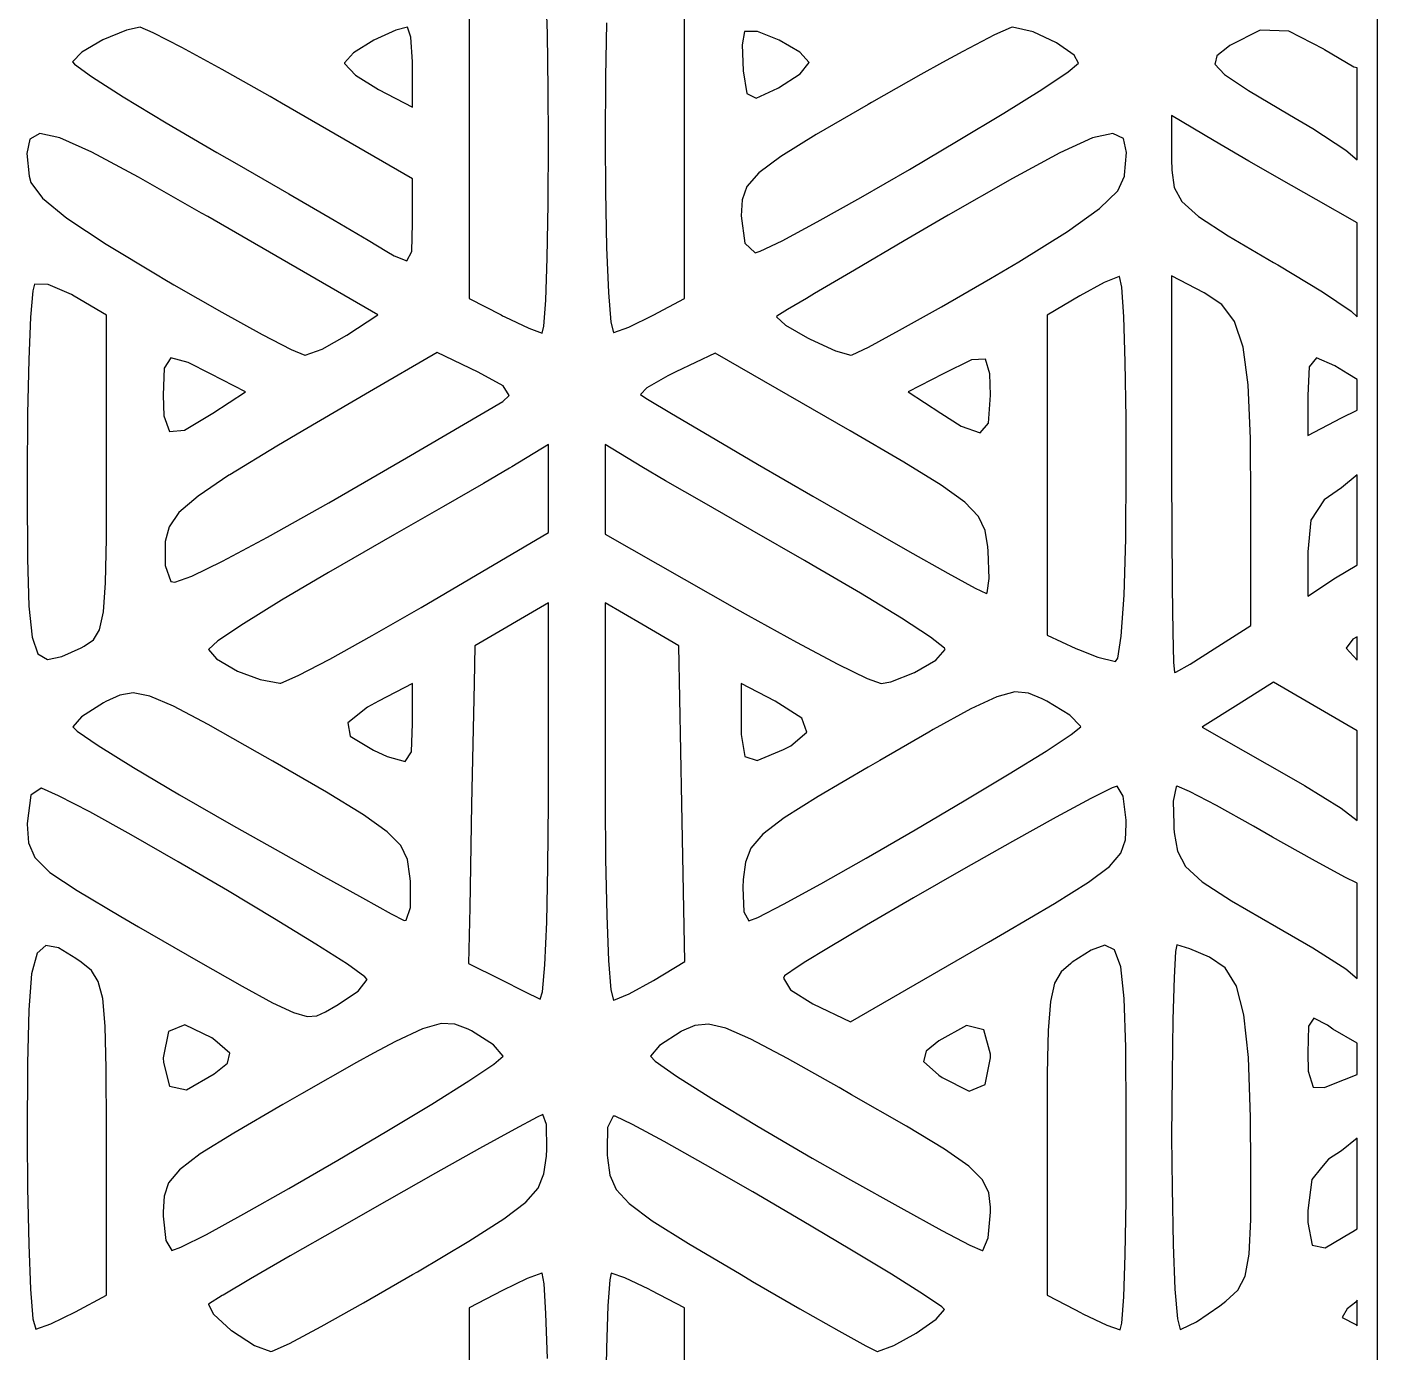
# Model space of a CAD drawing. Extents: x 19 to 403, y -177 to -75.
# Drawn here: x 212.18 to 222.37, y -163.54 to -153.54 of the extents above; entities that cross this region are included whole.
import ezdxf

# ---------------------------------------------------------------- set-up
doc = ezdxf.new("R2010")
doc.units = 0
doc.layers.add('BLACK', color=7, linetype='CONTINUOUS')

msp = doc.modelspace()

# ---------------------------------------------------------------- linework, layer by layer
at = {"layer": 'BLACK', "linetype": 'CONTINUOUS'}
for p, q in [((222.371, -136.276), (222.371, -166.283)), ((215.519, -153.204), (215.519, -155.59)), ((217.144, -155.589), (217.144, -153.204)), ((216.11, -153.588), (216.099, -153.248)), ((213.037, -153.542), (212.932, -153.563)), ((213.135, -153.583), (213.037, -153.542)), ((215.053, -153.542), (214.965, -153.563)), ((215.078, -153.617), (215.053, -153.542)), ((216.555, -153.509), (216.548, -153.92)), ((219.611, -153.544), (219.484, -153.6)), ((219.621, -153.542), (219.611, -153.544)), ((219.775, -153.577), (219.621, -153.542)), ((212.754, -153.637), (212.595, -153.729)), ((212.932, -153.563), (212.754, -153.637)), ((213.351, -153.694), (213.135, -153.583)), ((214.799, -153.64), (214.646, -153.736)), ((214.965, -153.563), (214.799, -153.64)), ((215.091, -153.803), (215.078, -153.617)), ((216.116, -154.015), (216.11, -153.588)), ((217.597, -153.573), (217.579, -153.675)), ((217.696, -153.575), (217.597, -153.573)), ((217.86, -153.639), (217.696, -153.575)), ((218.014, -153.729), (217.86, -153.639)), ((219.484, -153.6), (219.246, -153.724)), ((219.952, -153.66), (219.775, -153.577)), ((221.489, -153.563), (221.26, -153.681)), ((221.706, -153.571), (221.489, -153.563)), ((221.969, -153.708), (221.706, -153.571)), ((212.595, -153.729), (212.526, -153.802)), ((213.655, -153.86), (213.351, -153.694)), ((214.646, -153.736), (214.578, -153.81)), ((217.579, -153.675), (217.587, -153.869)), ((218.085, -153.808), (218.014, -153.729)), ((219.246, -153.724), (219.091, -153.809)), ((220.086, -153.753), (219.952, -153.66)), ((221.244, -153.692), (221.162, -153.759)), ((221.26, -153.681), (221.244, -153.692)), ((221.976, -153.713), (221.969, -153.708)), ((222.195, -153.844), (221.976, -153.713)), ((212.526, -153.802), (212.54, -153.82)), ((212.54, -153.82), (212.668, -153.913)), ((214.578, -153.81), (214.579, -153.816)), ((214.579, -153.816), (214.661, -153.904)), ((215.091, -153.843), (215.091, -153.803)), ((215.091, -154.145), (215.091, -153.843)), ((218.017, -153.893), (218.085, -153.809)), ((218.085, -153.809), (218.085, -153.808)), ((219.091, -153.809), (218.927, -153.899)), ((220.039, -153.879), (220.118, -153.812)), ((220.118, -153.812), (220.086, -153.753)), ((221.149, -153.812), (221.148, -153.82)), ((221.148, -153.82), (221.221, -153.899)), ((221.162, -153.759), (221.149, -153.812)), ((222.221, -153.849), (222.195, -153.844)), ((222.221, -154.542), (222.221, -153.849)), ((212.668, -153.913), (212.907, -154.067)), ((214.017, -154.065), (213.655, -153.86)), ((214.661, -153.904), (214.835, -154.012)), ((216.548, -153.92), (216.545, -154.397)), ((217.587, -153.869), (217.587, -153.87)), ((217.587, -153.87), (217.616, -154.043)), ((217.854, -154), (218.017, -153.893)), ((218.927, -153.899), (218.556, -154.11)), ((219.841, -154.011), (220.039, -153.879)), ((221.221, -153.899), (221.402, -154.019)), ((214.835, -154.012), (215.091, -154.145)), ((216.118, -154.397), (216.116, -154.015)), ((217.616, -154.043), (217.685, -154.078)), ((217.685, -154.078), (217.85, -154.002)), ((217.85, -154.002), (217.854, -154)), ((219.555, -154.19), (219.841, -154.011)), ((221.402, -154.019), (221.711, -154.203)), ((212.907, -154.067), (213.232, -154.264)), ((214.102, -154.114), (214.017, -154.065)), ((215.091, -154.687), (214.102, -154.114)), ((218.53, -154.125), (218.139, -154.353)), ((218.556, -154.11), (218.53, -154.125)), ((219.211, -154.398), (219.555, -154.19)), ((221.142, -154.399), (220.821, -154.209)), ((220.821, -154.209), (220.821, -154.539)), ((221.711, -154.203), (221.886, -154.307)), ((212.28, -154.345), (212.204, -154.386)), ((212.431, -154.377), (212.28, -154.345)), ((213.232, -154.264), (213.616, -154.488)), ((218.139, -154.353), (217.872, -154.518)), ((220.378, -154.343), (220.224, -154.378)), ((220.458, -154.381), (220.378, -154.343)), ((221.886, -154.307), (222.137, -154.469)), ((212.204, -154.386), (212.182, -154.494)), ((212.672, -154.485), (212.431, -154.377)), ((216.115, -154.874), (216.118, -154.397)), ((216.545, -154.397), (216.548, -154.779)), ((218.842, -154.616), (219.211, -154.398)), ((220.224, -154.378), (219.977, -154.49)), ((220.481, -154.488), (220.458, -154.381)), ((221.404, -154.552), (221.142, -154.399)), ((212.182, -154.494), (212.198, -154.667)), ((213.023, -154.673), (212.672, -154.485)), ((213.616, -154.488), (213.765, -154.574)), ((217.872, -154.518), (217.705, -154.642)), ((219.977, -154.49), (219.62, -154.684)), ((220.466, -154.66), (220.481, -154.488)), ((220.821, -154.539), (220.822, -154.621)), ((221.725, -154.737), (221.404, -154.552)), ((222.137, -154.469), (222.221, -154.542)), ((212.198, -154.667), (212.212, -154.715)), ((213.765, -154.574), (214.158, -154.8)), ((217.705, -154.642), (217.615, -154.744)), ((218.476, -154.827), (218.842, -154.616)), ((220.414, -154.776), (220.465, -154.667)), ((220.465, -154.667), (220.466, -154.66)), ((220.822, -154.621), (220.839, -154.751)), ((212.212, -154.715), (212.3, -154.833)), ((213.5, -154.945), (213.023, -154.673)), ((215.091, -155.022), (215.091, -154.687)), ((217.615, -154.744), (217.579, -154.845)), ((219.62, -154.684), (219.135, -154.962)), ((220.839, -154.751), (220.898, -154.858)), ((221.912, -154.843), (221.725, -154.737)), ((212.3, -154.833), (212.483, -154.984)), ((214.158, -154.8), (214.5, -154.998)), ((216.548, -154.779), (216.556, -155.206)), ((217.579, -154.845), (217.572, -154.965)), ((218.146, -155.012), (218.476, -154.827)), ((220.277, -154.91), (220.414, -154.776)), ((220.898, -154.858), (221.025, -154.971)), ((222.221, -155.018), (221.912, -154.843)), ((213.546, -154.972), (213.5, -154.945)), ((214.829, -155.714), (213.546, -154.972)), ((216.108, -155.285), (216.115, -154.874)), ((217.572, -154.965), (217.572, -154.967)), ((217.572, -154.967), (217.601, -155.173)), ((219.135, -154.962), (218.803, -155.155)), ((220.035, -155.083), (220.277, -154.91)), ((221.025, -154.971), (221.247, -155.116)), ((212.483, -154.984), (212.78, -155.181)), ((214.5, -154.998), (214.757, -155.15)), ((215.086, -155.234), (215.091, -155.022)), ((217.882, -155.154), (218.146, -155.012)), ((222.221, -155.728), (222.221, -155.018)), ((214.757, -155.15), (214.899, -155.235)), ((217.601, -155.173), (217.679, -155.245)), ((217.715, -155.233), (217.882, -155.154)), ((218.803, -155.155), (218.427, -155.375)), ((219.669, -155.312), (220.035, -155.083)), ((221.247, -155.116), (221.591, -155.319)), ((212.78, -155.181), (213.176, -155.419)), ((214.899, -155.235), (214.953, -155.269)), ((214.953, -155.269), (215.049, -155.306)), ((215.049, -155.306), (215.086, -155.234)), ((216.556, -155.206), (216.57, -155.545)), ((217.679, -155.245), (217.715, -155.233)), ((216.097, -155.603), (216.108, -155.285)), ((218.427, -155.375), (218.125, -155.552)), ((219.453, -155.44), (219.669, -155.312)), ((221.591, -155.319), (221.622, -155.337)), ((221.622, -155.337), (221.959, -155.539)), ((212.239, -155.483), (212.226, -155.533)), ((212.341, -155.484), (212.239, -155.483)), ((212.518, -155.561), (212.341, -155.484)), ((213.176, -155.419), (213.21, -155.44)), ((213.21, -155.44), (213.29, -155.486)), ((219.084, -155.653), (219.453, -155.44)), ((220.312, -155.47), (220.129, -155.57)), ((220.424, -155.424), (220.312, -155.47)), ((220.428, -155.423), (220.424, -155.424)), ((220.445, -155.504), (220.428, -155.423)), ((221.067, -155.546), (220.821, -155.419)), ((220.821, -155.419), (220.821, -156.918)), ((212.226, -155.533), (212.209, -155.732)), ((212.538, -155.572), (212.518, -155.561)), ((212.782, -155.717), (212.538, -155.572)), ((213.29, -155.486), (213.653, -155.693)), ((216.57, -155.545), (216.588, -155.768)), ((218.125, -155.552), (218.064, -155.589)), ((220.129, -155.57), (219.881, -155.717)), ((220.46, -155.728), (220.445, -155.504)), ((221.2, -155.636), (221.067, -155.546)), ((221.959, -155.539), (222.175, -155.685)), ((215.519, -155.59), (215.76, -155.714)), ((216.083, -155.8), (216.097, -155.603)), ((216.909, -155.716), (217.144, -155.589)), ((217.922, -155.674), (217.842, -155.724)), ((218.064, -155.589), (217.922, -155.674)), ((218.768, -155.83), (219.084, -155.653)), ((221.296, -155.764), (221.2, -155.636)), ((222.175, -155.685), (222.221, -155.728)), ((212.209, -155.732), (212.196, -156.051)), ((212.782, -156.925), (212.782, -155.717)), ((213.653, -155.693), (213.958, -155.862)), ((214.597, -155.868), (214.829, -155.714)), ((215.76, -155.714), (215.771, -155.72)), ((215.771, -155.72), (215.788, -155.729)), ((215.788, -155.729), (215.97, -155.815)), ((216.588, -155.768), (216.609, -155.847)), ((216.724, -155.807), (216.909, -155.716)), ((217.842, -155.724), (217.84, -155.729)), ((217.84, -155.729), (217.907, -155.791)), ((219.881, -155.717), (219.881, -158.133)), ((220.471, -156.068), (220.46, -155.728)), ((221.36, -155.957), (221.296, -155.764)), ((213.958, -155.862), (214.177, -155.975)), ((214.411, -155.973), (214.597, -155.868)), ((215.97, -155.815), (216.071, -155.851)), ((216.071, -155.851), (216.083, -155.8)), ((216.609, -155.847), (216.61, -155.847)), ((216.61, -155.847), (216.724, -155.807)), ((217.907, -155.791), (218.073, -155.887)), ((218.073, -155.887), (218.093, -155.898)), ((218.534, -155.957), (218.768, -155.83)), ((214.177, -155.975), (214.279, -156.018)), ((214.282, -156.018), (214.411, -155.973)), ((218.093, -155.898), (218.285, -155.985)), ((218.285, -155.985), (218.401, -156.018)), ((218.41, -156.016), (218.534, -155.957)), ((221.398, -156.242), (221.36, -155.957)), ((212.196, -156.051), (212.187, -156.462)), ((213.267, -156.039), (213.218, -156.115)), ((213.399, -156.074), (213.267, -156.039)), ((213.568, -156.158), (213.399, -156.074)), ((214.279, -156.018), (214.282, -156.018)), ((215.277, -155.997), (214.768, -156.295)), ((215.588, -156.145), (215.277, -155.997)), ((217.377, -156.002), (217.079, -156.144)), ((218.394, -156.59), (217.377, -156.002)), ((218.401, -156.018), (218.41, -156.016)), ((219.311, -156.054), (219.096, -156.158)), ((219.416, -156.048), (219.311, -156.054)), ((219.45, -156.159), (219.416, -156.048)), ((220.478, -156.495), (220.471, -156.068)), ((221.914, -156.037), (221.858, -156.105)), ((222.053, -156.098), (221.914, -156.037)), ((213.218, -156.115), (213.21, -156.321)), ((213.831, -156.295), (213.568, -156.158)), ((215.776, -156.25), (215.588, -156.145)), ((217.018, -156.174), (216.86, -156.265)), ((217.079, -156.144), (217.018, -156.174)), ((219.096, -156.158), (218.832, -156.295)), ((219.453, -156.321), (219.45, -156.159)), ((221.858, -156.105), (221.848, -156.323)), ((222.15, -156.16), (222.053, -156.098)), ((222.221, -156.202), (222.15, -156.16)), ((213.585, -156.457), (213.831, -156.295)), ((214.768, -156.295), (214.265, -156.589)), ((215.82, -156.323), (215.776, -156.25)), ((216.86, -156.265), (216.813, -156.316)), ((218.832, -156.295), (219.078, -156.457)), ((221.416, -156.647), (221.398, -156.242)), ((222.221, -156.432), (222.221, -156.202)), ((213.21, -156.321), (213.215, -156.475)), ((215.047, -156.793), (215.773, -156.368)), ((215.773, -156.368), (215.82, -156.323)), ((216.813, -156.316), (216.823, -156.323)), ((216.823, -156.323), (216.866, -156.351)), ((216.866, -156.351), (217.047, -156.459)), ((219.439, -156.532), (219.453, -156.321)), ((221.848, -156.323), (221.848, -156.625)), ((212.187, -156.462), (212.184, -156.934)), ((213.215, -156.475), (213.258, -156.595)), ((213.37, -156.584), (213.585, -156.457)), ((217.047, -156.459), (217.332, -156.627)), ((219.078, -156.457), (219.233, -156.553)), ((220.479, -156.877), (220.478, -156.495)), ((221.848, -156.625), (222.104, -156.492)), ((222.104, -156.492), (222.221, -156.432)), ((213.258, -156.595), (213.37, -156.584)), ((214.265, -156.589), (214.068, -156.705)), ((218.8, -156.827), (218.394, -156.59)), ((219.233, -156.553), (219.377, -156.605)), ((219.377, -156.605), (219.439, -156.532)), ((214.068, -156.705), (213.712, -156.921)), ((216.118, -156.692), (215.84, -156.86)), ((216.118, -157.358), (216.118, -156.692)), ((216.823, -156.86), (216.545, -156.692)), ((216.545, -156.692), (216.545, -157.37)), ((217.332, -156.627), (217.696, -156.84)), ((221.42, -157.136), (221.416, -156.647)), ((214.459, -157.132), (215.047, -156.793)), ((215.823, -156.87), (215.627, -156.986)), ((215.84, -156.86), (215.823, -156.87)), ((217.002, -156.966), (216.823, -156.86)), ((217.696, -156.84), (218.114, -157.082)), ((219.081, -157), (218.8, -156.827)), ((220.475, -157.404), (220.479, -156.877)), ((212.184, -156.934), (212.184, -157.05)), ((212.781, -157.402), (212.782, -156.925)), ((213.706, -156.925), (213.474, -157.082)), ((213.712, -156.921), (213.706, -156.925)), ((215.627, -156.986), (215.325, -157.16)), ((217.292, -157.134), (217.002, -156.966)), ((219.261, -157.129), (219.081, -157)), ((220.821, -156.918), (220.822, -157.34)), ((222.221, -156.921), (222.104, -157.019)), ((222.221, -157.602), (222.221, -156.921)), ((212.184, -157.05), (212.186, -157.555)), ((213.474, -157.082), (213.329, -157.207)), ((218.114, -157.082), (218.451, -157.277)), ((221.971, -157.111), (221.872, -157.263)), ((222.104, -157.019), (221.971, -157.111)), ((213.329, -157.207), (213.254, -157.315)), ((213.998, -157.391), (214.459, -157.132)), ((215.325, -157.16), (214.956, -157.373)), ((217.654, -157.342), (217.292, -157.134)), ((219.364, -157.236), (219.261, -157.129)), ((221.42, -158.058), (221.42, -157.136)), ((213.254, -157.315), (213.225, -157.425)), ((218.451, -157.277), (218.828, -157.493)), ((219.414, -157.341), (219.364, -157.236)), ((221.872, -157.263), (221.848, -157.504)), ((212.775, -157.737), (212.781, -157.402)), ((213.657, -157.574), (213.998, -157.391)), ((214.956, -157.373), (214.557, -157.601)), ((215.156, -157.923), (216.118, -157.358)), ((216.545, -157.37), (217.54, -157.936)), ((218.051, -157.569), (217.654, -157.342)), ((219.434, -157.464), (219.414, -157.341)), ((220.462, -157.831), (220.475, -157.404)), ((220.822, -157.34), (220.825, -157.77)), ((213.225, -157.425), (213.225, -157.607)), ((218.828, -157.493), (219.133, -157.664)), ((219.437, -157.498), (219.434, -157.464)), ((219.444, -157.704), (219.437, -157.498)), ((221.848, -157.504), (221.848, -157.838)), ((212.186, -157.555), (212.196, -157.914)), ((213.225, -157.607), (213.267, -157.728)), ((213.427, -157.686), (213.657, -157.574)), ((214.557, -157.601), (214.457, -157.658)), ((218.106, -157.601), (218.051, -157.569)), ((218.474, -157.816), (218.106, -157.601)), ((222.059, -157.699), (222.218, -157.603)), ((222.218, -157.603), (222.221, -157.602)), ((213.299, -157.731), (213.427, -157.686)), ((214.457, -157.658), (214.102, -157.868)), ((219.133, -157.664), (219.339, -157.777)), ((219.43, -157.813), (219.444, -157.704)), ((221.848, -157.838), (222.059, -157.699)), ((212.759, -157.957), (212.775, -157.737)), ((213.267, -157.728), (213.299, -157.731)), ((218.782, -158.003), (218.474, -157.816)), ((219.339, -157.777), (219.423, -157.818)), ((219.423, -157.818), (219.43, -157.813)), ((220.825, -157.77), (220.83, -158.11)), ((212.196, -157.914), (212.22, -158.146)), ((214.102, -157.868), (213.815, -158.046)), ((214.788, -158.135), (215.156, -157.923)), ((216.118, -157.888), (215.562, -158.212)), ((216.118, -159.399), (216.118, -157.888)), ((216.823, -158.05), (216.545, -157.888)), ((216.545, -157.888), (216.545, -159.392)), ((220.441, -158.139), (220.462, -157.831)), ((212.73, -158.091), (212.759, -157.957)), ((217.54, -157.936), (217.624, -157.984)), ((217.624, -157.984), (217.99, -158.186)), ((219.001, -158.147), (218.782, -158.003)), ((212.683, -158.167), (212.73, -158.091)), ((213.815, -158.046), (213.622, -158.175)), ((217.101, -158.212), (216.823, -158.05)), ((219.881, -158.133), (220.099, -158.232)), ((220.83, -158.11), (220.836, -158.335)), ((221.142, -158.236), (221.42, -158.058)), ((212.22, -158.146), (212.265, -158.273)), ((212.444, -158.293), (212.59, -158.227)), ((212.59, -158.227), (212.614, -158.215)), ((212.614, -158.215), (212.683, -158.167)), ((213.622, -158.175), (213.552, -158.239)), ((214.468, -158.312), (214.788, -158.135)), ((215.562, -158.212), (215.556, -158.498)), ((217.124, -159.405), (217.101, -158.212)), ((217.99, -158.186), (218.301, -158.35)), ((219.106, -158.23), (219.001, -158.147)), ((219.111, -158.24), (219.106, -158.23)), ((220.099, -158.232), (220.118, -158.24)), ((220.415, -158.306), (220.441, -158.139)), ((222.189, -158.163), (222.138, -158.231)), ((222.138, -158.231), (222.221, -158.32)), ((222.221, -158.144), (222.189, -158.163)), ((222.221, -158.32), (222.221, -158.144)), ((212.265, -158.273), (212.337, -158.315)), ((212.337, -158.315), (212.444, -158.293)), ((213.552, -158.239), (213.611, -158.31)), ((213.611, -158.31), (213.77, -158.403)), ((214.228, -158.437), (214.468, -158.312)), ((218.881, -158.415), (219.041, -158.321)), ((219.041, -158.321), (219.111, -158.24)), ((220.118, -158.24), (220.265, -158.298)), ((220.265, -158.298), (220.398, -158.331)), ((220.398, -158.331), (220.415, -158.306)), ((220.836, -158.335), (220.843, -158.415)), ((220.96, -158.35), (221.142, -158.236)), ((213.77, -158.403), (213.941, -158.467)), ((214.099, -158.494), (214.228, -158.437)), ((218.301, -158.35), (218.524, -158.458)), ((218.702, -158.484), (218.881, -158.415)), ((220.843, -158.415), (220.852, -158.412)), ((220.852, -158.412), (220.96, -158.35)), ((213.941, -158.467), (214.091, -158.495)), ((214.091, -158.495), (214.099, -158.494)), ((215.091, -158.498), (214.835, -158.63)), ((215.091, -158.799), (215.091, -158.498)), ((215.556, -158.498), (215.538, -159.411)), ((217.828, -158.63), (217.572, -158.498)), ((217.572, -158.498), (217.572, -158.799)), ((218.524, -158.458), (218.63, -158.496)), ((218.63, -158.496), (218.702, -158.484)), ((221.591, -158.486), (221.322, -158.656)), ((221.976, -158.711), (221.591, -158.486)), ((212.776, -158.634), (212.759, -158.643)), ((212.882, -158.585), (212.776, -158.634)), ((212.983, -158.568), (212.882, -158.585)), ((213.108, -158.592), (212.983, -158.568)), ((213.287, -158.668), (213.108, -158.592)), ((214.835, -158.63), (214.751, -158.676)), ((218.029, -158.759), (217.828, -158.63)), ((219.502, -158.598), (219.306, -158.689)), ((219.637, -158.561), (219.502, -158.598)), ((219.741, -158.569), (219.637, -158.561)), ((219.844, -158.612), (219.741, -158.569)), ((219.88, -158.63), (219.844, -158.612)), ((220.053, -158.736), (219.88, -158.63)), ((212.759, -158.643), (212.594, -158.748)), ((213.549, -158.806), (213.287, -158.668)), ((214.751, -158.676), (214.604, -158.794)), ((219.306, -158.689), (219.022, -158.845)), ((220.134, -158.819), (220.053, -158.736)), ((221.322, -158.656), (221.055, -158.825)), ((222.221, -158.855), (221.976, -158.711)), ((212.594, -158.748), (212.528, -158.825)), ((212.528, -158.825), (212.561, -158.858)), ((213.922, -159.018), (213.549, -158.806)), ((214.604, -158.794), (214.62, -158.895)), ((215.085, -159.013), (215.091, -158.799)), ((217.572, -158.799), (217.573, -158.883)), ((218.067, -158.865), (218.029, -158.759)), ((219.022, -158.845), (218.988, -158.865)), ((220.064, -158.883), (220.135, -158.825)), ((220.135, -158.825), (220.134, -158.819)), ((221.055, -158.825), (221.052, -158.826)), ((221.052, -158.826), (221.706, -159.199)), ((212.561, -158.858), (212.719, -158.966)), ((214.62, -158.895), (214.796, -159.001)), ((217.573, -158.883), (217.599, -159.048)), ((217.947, -158.968), (218.067, -158.865)), ((218.988, -158.865), (218.618, -159.078)), ((219.875, -159.007), (220.064, -158.883)), ((222.221, -159.532), (222.221, -158.855)), ((212.719, -158.966), (212.985, -159.131)), ((214.037, -159.084), (213.922, -159.018)), ((214.796, -159.001), (214.9, -159.048)), ((214.9, -159.048), (215.036, -159.086)), ((215.036, -159.086), (215.085, -159.013)), ((217.599, -159.048), (217.692, -159.078)), ((217.692, -159.078), (217.892, -158.996)), ((217.892, -158.996), (217.947, -158.968)), ((219.595, -159.18), (219.875, -159.007)), ((212.985, -159.131), (213.334, -159.338)), ((214.442, -159.318), (214.037, -159.084)), ((218.531, -159.128), (218.154, -159.349)), ((218.618, -159.078), (218.531, -159.128)), ((219.255, -159.384), (219.595, -159.18)), ((221.706, -159.199), (221.824, -159.267)), ((212.211, -159.341), (212.184, -159.553)), ((212.29, -159.287), (212.211, -159.341)), ((212.291, -159.287), (212.29, -159.287)), ((212.421, -159.344), (212.291, -159.287)), ((212.657, -159.467), (212.421, -159.344)), ((213.334, -159.338), (213.741, -159.571)), ((214.722, -159.488), (214.442, -159.318)), ((218.154, -159.349), (217.896, -159.511)), ((220.373, -159.284), (220.212, -159.365)), ((220.409, -159.272), (220.373, -159.284)), ((220.456, -159.347), (220.409, -159.272)), ((220.479, -159.53), (220.456, -159.347)), ((220.854, -159.277), (220.833, -159.385)), ((220.863, -159.272), (220.854, -159.277)), ((220.955, -159.312), (220.863, -159.272)), ((221.159, -159.419), (220.955, -159.312)), ((221.824, -159.267), (222.101, -159.437)), ((215.538, -159.411), (215.523, -160.189)), ((216.114, -159.884), (216.118, -159.399)), ((216.545, -159.392), (216.548, -159.82)), ((217.147, -160.597), (217.124, -159.405)), ((218.885, -159.601), (219.255, -159.384)), ((220.212, -159.365), (219.95, -159.506)), ((220.833, -159.385), (220.837, -159.56)), ((221.438, -159.574), (221.159, -159.419)), ((222.101, -159.437), (222.221, -159.532)), ((212.184, -159.553), (212.184, -159.558)), ((212.184, -159.558), (212.193, -159.699)), ((212.968, -159.639), (212.657, -159.467)), ((214.901, -159.616), (214.722, -159.488)), ((217.896, -159.511), (217.735, -159.634)), ((219.95, -159.506), (219.62, -159.69)), ((220.479, -159.56), (220.479, -159.53)), ((213.324, -159.843), (212.968, -159.639)), ((213.741, -159.571), (214.016, -159.726)), ((215.004, -159.721), (214.901, -159.616)), ((217.735, -159.634), (217.645, -159.739)), ((218.515, -159.816), (218.885, -159.601)), ((220.473, -159.678), (220.479, -159.56)), ((220.837, -159.56), (220.838, -159.59)), ((220.838, -159.59), (220.841, -159.622)), ((220.841, -159.622), (220.865, -159.764)), ((221.582, -159.657), (221.438, -159.574)), ((221.884, -159.827), (221.582, -159.657)), ((212.193, -159.699), (212.241, -159.811)), ((214.016, -159.726), (214.399, -159.941)), ((215.053, -159.826), (215.004, -159.721)), ((217.645, -159.739), (217.605, -159.847)), ((219.62, -159.69), (219.25, -159.898)), ((220.438, -159.777), (220.473, -159.678)), ((212.241, -159.811), (212.354, -159.923)), ((213.695, -160.06), (213.324, -159.843)), ((215.072, -159.952), (215.053, -159.826)), ((216.548, -159.82), (216.557, -160.249)), ((217.605, -159.847), (217.588, -159.978)), ((218.174, -160.009), (218.515, -159.816)), ((220.352, -159.878), (220.438, -159.777)), ((220.865, -159.764), (220.926, -159.879)), ((222.128, -159.959), (221.884, -159.827)), ((212.354, -159.923), (212.561, -160.061)), ((214.399, -159.941), (214.713, -160.115)), ((215.076, -159.99), (215.072, -159.952)), ((216.105, -160.3), (216.114, -159.884)), ((219.25, -159.898), (218.873, -160.115)), ((220.193, -159.998), (220.352, -159.878)), ((220.926, -159.879), (221.052, -159.994)), ((222.221, -160.005), (222.128, -159.959)), ((212.561, -160.061), (212.889, -160.255)), ((214.051, -160.273), (213.695, -160.06)), ((215.076, -160.189), (215.076, -159.99)), ((217.588, -159.978), (217.584, -160.038)), ((217.584, -160.038), (217.592, -160.22)), ((217.892, -160.164), (218.174, -160.009)), ((219.936, -160.159), (220.193, -159.998)), ((221.052, -159.994), (221.272, -160.137)), ((222.221, -160.724), (222.221, -160.005)), ((214.713, -160.115), (214.931, -160.235)), ((217.699, -160.263), (217.892, -160.164)), ((218.873, -160.115), (218.519, -160.321)), ((219.559, -160.38), (219.936, -160.159)), ((221.272, -160.137), (221.613, -160.334)), ((212.889, -160.255), (213.023, -160.333)), ((214.931, -160.235), (215.028, -160.286)), ((215.043, -160.285), (215.076, -160.189)), ((215.523, -160.189), (215.515, -160.611)), ((216.557, -160.249), (216.571, -160.588)), ((217.592, -160.22), (217.631, -160.29)), ((217.631, -160.29), (217.699, -160.263)), ((213.023, -160.333), (213.474, -160.594)), ((214.363, -160.464), (214.051, -160.273)), ((215.028, -160.286), (215.043, -160.285)), ((216.09, -160.622), (216.105, -160.3)), ((218.519, -160.321), (218.219, -160.5)), ((221.613, -160.334), (221.887, -160.493)), ((212.323, -160.474), (212.258, -160.533)), ((212.419, -160.494), (212.323, -160.474)), ((214.6, -160.617), (214.363, -160.464)), ((218.398, -161.051), (219.438, -160.45)), ((219.438, -160.45), (219.559, -160.38)), ((220.318, -160.472), (220.213, -160.51)), ((220.391, -160.508), (220.318, -160.472)), ((220.86, -160.469), (220.85, -160.52)), ((220.958, -160.501), (220.86, -160.469)), ((212.258, -160.533), (212.217, -160.688)), ((212.551, -160.574), (212.419, -160.494)), ((212.592, -160.602), (212.551, -160.574)), ((218.219, -160.5), (218.061, -160.597)), ((220.213, -160.51), (220.071, -160.602)), ((220.438, -160.637), (220.391, -160.508)), ((220.85, -160.52), (220.839, -160.717)), ((221.107, -160.564), (220.958, -160.501)), ((221.225, -160.645), (221.107, -160.564)), ((221.887, -160.493), (222.135, -160.651)), ((212.668, -160.664), (212.592, -160.602)), ((212.72, -160.746), (212.668, -160.664)), ((213.474, -160.594), (213.805, -160.783)), ((214.732, -160.712), (214.6, -160.617)), ((215.515, -160.611), (215.752, -160.73)), ((216.072, -160.824), (216.09, -160.622)), ((216.571, -160.588), (216.589, -160.811)), ((216.91, -160.739), (217.147, -160.597)), ((218.002, -160.634), (217.9, -160.705)), ((218.061, -160.597), (218.002, -160.634)), ((219.987, -160.673), (219.938, -160.759)), ((220.06, -160.61), (219.987, -160.673)), ((220.071, -160.602), (220.06, -160.61)), ((220.464, -160.876), (220.438, -160.637)), ((221.31, -160.782), (221.225, -160.645)), ((222.135, -160.651), (222.221, -160.724)), ((212.217, -160.688), (212.195, -160.96)), ((212.754, -160.876), (212.72, -160.746)), ((214.682, -160.82), (214.749, -160.733)), ((214.749, -160.733), (214.732, -160.712)), ((215.752, -160.73), (215.758, -160.733)), ((215.758, -160.733), (215.937, -160.822)), ((216.727, -160.84), (216.91, -160.739)), ((217.9, -160.705), (217.891, -160.721)), ((217.891, -160.721), (217.945, -160.81)), ((219.938, -160.759), (219.906, -160.897)), ((220.839, -160.717), (220.83, -161.035)), ((221.367, -160.999), (221.31, -160.782)), ((212.772, -161.085), (212.754, -160.876)), ((213.805, -160.783), (214.036, -160.909)), ((214.518, -160.928), (214.682, -160.82)), ((215.937, -160.822), (216.054, -160.88)), ((216.054, -160.88), (216.072, -160.824)), ((216.589, -160.811), (216.609, -160.889)), ((216.612, -160.889), (216.727, -160.84)), ((217.945, -160.81), (218.112, -160.915)), ((220.476, -161.244), (220.464, -160.876)), ((212.195, -160.96), (212.186, -161.365)), ((214.036, -160.909), (214.193, -160.982)), ((214.193, -160.982), (214.296, -161.012)), ((214.369, -161.007), (214.434, -160.976)), ((214.434, -160.976), (214.514, -160.931)), ((214.514, -160.931), (214.518, -160.928)), ((216.609, -160.889), (216.612, -160.889)), ((218.112, -160.915), (218.398, -161.051)), ((219.906, -160.897), (219.889, -161.118)), ((212.78, -161.403), (212.772, -161.085)), ((213.372, -161.074), (213.25, -161.124)), ((213.576, -161.173), (213.372, -161.074)), ((214.296, -161.012), (214.369, -161.007)), ((215.307, -161.064), (215.167, -161.104)), ((215.412, -161.068), (215.307, -161.064)), ((215.511, -161.106), (215.412, -161.068)), ((217.223, -161.08), (217.123, -161.123)), ((217.325, -161.068), (217.223, -161.08)), ((217.457, -161.099), (217.325, -161.068)), ((219.273, -161.078), (219.063, -161.196)), ((219.403, -161.111), (219.273, -161.078)), ((220.83, -161.035), (220.824, -161.446)), ((221.4, -161.32), (221.367, -160.999)), ((221.854, -161.084), (221.848, -161.286)), ((221.893, -161.024), (221.854, -161.084)), ((221.997, -161.077), (221.893, -161.024)), ((222.038, -161.106), (221.997, -161.077)), ((213.25, -161.124), (213.21, -161.324)), ((213.6, -161.191), (213.576, -161.173)), ((215.167, -161.104), (214.963, -161.199)), ((215.537, -161.12), (215.511, -161.106)), ((215.703, -161.225), (215.537, -161.12)), ((217.12, -161.125), (216.956, -161.229)), ((217.123, -161.123), (217.12, -161.125)), ((217.646, -161.182), (217.457, -161.099)), ((217.922, -161.328), (217.646, -161.182)), ((219.453, -161.295), (219.403, -161.111)), ((219.889, -161.118), (219.885, -161.324)), ((222.221, -161.213), (222.038, -161.106)), ((213.714, -161.289), (213.6, -161.191)), ((213.694, -161.364), (213.714, -161.289)), ((214.798, -161.289), (214.669, -161.359)), ((214.963, -161.199), (214.798, -161.289)), ((215.776, -161.31), (215.703, -161.225)), ((216.956, -161.229), (216.888, -161.312)), ((218.969, -161.273), (218.948, -161.35)), ((219.063, -161.196), (218.969, -161.273)), ((220.479, -161.76), (220.476, -161.244)), ((221.848, -161.286), (221.852, -161.423)), ((222.221, -161.448), (222.221, -161.213)), ((212.186, -161.365), (212.184, -161.923)), ((213.21, -161.324), (213.211, -161.359)), ((213.211, -161.359), (213.258, -161.537)), ((213.595, -161.445), (213.694, -161.364)), ((214.669, -161.359), (214.254, -161.595)), ((215.517, -161.498), (215.706, -161.372)), ((215.706, -161.372), (215.776, -161.312)), ((215.776, -161.312), (215.776, -161.31)), ((216.888, -161.312), (216.887, -161.312)), ((216.887, -161.312), (216.922, -161.349)), ((216.922, -161.349), (217.083, -161.461)), ((218.311, -161.548), (217.922, -161.328)), ((218.948, -161.35), (219.063, -161.453)), ((219.413, -161.525), (219.453, -161.324)), ((219.453, -161.324), (219.453, -161.295)), ((219.885, -161.324), (219.882, -161.451)), ((221.416, -161.772), (221.4, -161.32)), ((212.782, -161.858), (212.78, -161.403)), ((213.385, -161.565), (213.595, -161.445)), ((217.083, -161.461), (217.35, -161.631)), ((219.063, -161.453), (219.09, -161.473)), ((219.09, -161.473), (219.292, -161.574)), ((219.882, -161.451), (219.881, -161.926)), ((220.824, -161.446), (220.821, -161.923)), ((221.852, -161.423), (221.889, -161.545)), ((222.031, -161.525), (222.221, -161.448)), ((213.258, -161.537), (213.385, -161.565)), ((214.254, -161.595), (214.114, -161.675)), ((215.237, -161.672), (215.517, -161.498)), ((218.405, -161.602), (218.311, -161.548)), ((219.292, -161.574), (219.413, -161.525)), ((221.889, -161.545), (221.976, -161.547)), ((221.976, -161.547), (222.031, -161.525)), ((214.114, -161.675), (213.743, -161.891)), ((214.898, -161.877), (215.237, -161.672)), ((217.35, -161.631), (217.7, -161.842)), ((218.819, -161.84), (218.405, -161.602)), ((216.032, -161.772), (215.864, -161.861)), ((216.075, -161.752), (216.032, -161.772)), ((216.103, -161.827), (216.075, -161.752)), ((216.606, -161.763), (216.563, -161.849)), ((216.62, -161.764), (216.606, -161.763)), ((216.753, -161.827), (216.62, -161.764)), ((220.479, -161.923), (220.479, -161.76)), ((221.419, -162.151), (221.416, -161.772)), ((212.782, -161.925), (212.782, -161.858)), ((213.743, -161.891), (213.49, -162.049)), ((214.528, -162.095), (214.898, -161.877)), ((215.864, -161.861), (215.598, -162.007)), ((216.105, -162.013), (216.103, -161.827)), ((216.563, -161.849), (216.561, -162.013)), ((216.99, -161.955), (216.753, -161.827)), ((217.7, -161.842), (218.108, -162.08)), ((219.106, -162.013), (218.819, -161.84)), ((212.184, -161.923), (212.186, -162.305)), ((212.782, -163.115), (212.782, -161.925)), ((217.303, -162.131), (216.99, -161.955)), ((219.881, -161.926), (219.881, -163.116)), ((220.477, -162.4), (220.479, -161.923)), ((220.821, -161.923), (220.824, -162.305)), ((222.221, -161.93), (222.104, -162.026)), ((222.221, -162.614), (222.221, -161.93)), ((213.49, -162.049), (213.333, -162.168)), ((214.158, -162.309), (214.528, -162.095)), ((215.598, -162.007), (215.266, -162.193)), ((216.084, -162.198), (216.102, -162.067)), ((216.102, -162.067), (216.105, -162.013)), ((216.561, -162.013), (216.561, -162.058)), ((216.561, -162.058), (216.563, -162.079)), ((216.563, -162.079), (216.582, -162.209)), ((218.108, -162.08), (218.397, -162.244)), ((219.291, -162.142), (219.106, -162.013)), ((222.004, -162.089), (221.953, -162.151)), ((222.104, -162.026), (222.004, -162.089)), ((213.333, -162.168), (213.249, -162.267)), ((215.266, -162.193), (214.897, -162.402)), ((216.041, -162.307), (216.084, -162.198)), ((217.66, -162.336), (217.303, -162.131)), ((219.394, -162.245), (219.291, -162.142)), ((221.418, -162.545), (221.419, -162.151)), ((221.953, -162.151), (221.879, -162.241)), ((212.186, -162.305), (212.195, -162.732)), ((213.249, -162.267), (213.216, -162.367)), ((213.818, -162.502), (214.158, -162.309)), ((215.948, -162.414), (216.041, -162.307)), ((216.582, -162.209), (216.628, -162.317)), ((218.397, -162.244), (218.776, -162.457)), ((219.441, -162.342), (219.394, -162.245)), ((220.824, -162.305), (220.832, -162.732)), ((221.879, -162.241), (221.848, -162.475)), ((213.216, -162.367), (213.21, -162.486)), ((214.897, -162.402), (214.522, -162.616)), ((216.628, -162.317), (216.726, -162.424)), ((218.033, -162.554), (217.66, -162.336)), ((219.453, -162.452), (219.441, -162.342)), ((220.47, -162.811), (220.477, -162.4)), ((213.21, -162.486), (213.21, -162.519)), ((213.536, -162.656), (213.818, -162.502)), ((215.781, -162.54), (215.948, -162.414)), ((216.726, -162.424), (216.9, -162.553)), ((218.776, -162.457), (219.086, -162.626)), ((219.437, -162.683), (219.453, -162.489)), ((219.453, -162.489), (219.453, -162.452)), ((221.848, -162.475), (221.849, -162.567)), ((213.21, -162.519), (213.231, -162.703)), ((214.522, -162.616), (214.169, -162.818)), ((215.516, -162.708), (215.781, -162.54)), ((216.9, -162.553), (217.174, -162.724)), ((218.392, -162.768), (218.033, -162.554)), ((221.406, -162.806), (221.418, -162.545)), ((221.849, -162.567), (221.882, -162.737)), ((222.176, -162.641), (222.221, -162.614)), ((213.231, -162.703), (213.274, -162.778)), ((213.344, -162.753), (213.536, -162.656)), ((215.129, -162.938), (215.516, -162.708)), ((219.086, -162.626), (219.299, -162.738)), ((219.397, -162.777), (219.437, -162.683)), ((221.979, -162.757), (222.171, -162.645)), ((222.171, -162.645), (222.176, -162.641)), ((212.195, -162.732), (212.209, -163.071)), ((213.274, -162.778), (213.344, -162.753)), ((214.169, -162.818), (213.87, -162.992)), ((217.174, -162.724), (217.572, -162.96)), ((218.707, -162.958), (218.392, -162.768)), ((219.299, -162.738), (219.391, -162.778)), ((219.391, -162.778), (219.397, -162.777)), ((220.459, -163.129), (220.47, -162.811)), ((220.832, -162.732), (220.846, -163.071)), ((221.377, -162.971), (221.406, -162.806)), ((221.882, -162.737), (221.979, -162.757)), ((213.87, -162.992), (213.663, -163.115)), ((214.721, -163.174), (215.091, -162.96)), ((215.091, -162.96), (215.129, -162.938)), ((215.957, -162.99), (215.771, -163.08)), ((216.067, -162.949), (215.957, -162.99)), ((216.071, -162.949), (216.067, -162.949)), ((216.086, -163.03), (216.071, -162.949)), ((216.58, -163), (216.566, -163.197)), ((216.592, -162.949), (216.58, -163)), ((216.693, -162.985), (216.592, -162.949)), ((216.875, -163.071), (216.693, -162.985)), ((217.572, -162.96), (217.658, -163.011)), ((217.658, -163.011), (218.014, -163.218)), ((218.949, -163.11), (218.707, -162.958)), ((221.321, -163.077), (221.377, -162.971)), ((212.209, -163.071), (212.227, -163.294)), ((212.547, -163.242), (212.782, -163.115)), ((213.655, -163.119), (213.553, -163.184)), ((213.663, -163.115), (213.655, -163.119)), ((215.771, -163.08), (215.519, -163.21)), ((216.099, -163.254), (216.086, -163.03)), ((216.892, -163.08), (216.875, -163.071)), ((217.144, -163.21), (216.892, -163.08)), ((219.087, -163.204), (218.949, -163.11)), ((219.881, -163.116), (220.091, -163.224)), ((220.846, -163.071), (220.865, -163.294)), ((221.23, -163.161), (221.321, -163.077)), ((213.553, -163.184), (213.551, -163.186)), ((213.551, -163.186), (213.59, -163.259)), ((214.402, -163.353), (214.721, -163.174)), ((215.519, -163.21), (215.519, -165.596)), ((216.566, -163.197), (216.555, -163.515)), ((217.144, -164.395), (217.144, -163.21)), ((218.014, -163.218), (218.308, -163.385)), ((219.044, -163.297), (219.108, -163.224)), ((219.108, -163.224), (219.087, -163.204)), ((220.091, -163.224), (220.133, -163.246)), ((220.445, -163.326), (220.459, -163.129)), ((221.008, -163.316), (221.185, -163.196)), ((221.185, -163.196), (221.23, -163.161)), ((222.146, -163.218), (222.108, -163.283)), ((222.211, -163.169), (222.146, -163.218)), ((222.221, -163.154), (222.211, -163.169)), ((222.221, -163.346), (222.221, -163.154)), ((212.227, -163.294), (212.248, -163.373)), ((212.363, -163.333), (212.547, -163.242)), ((213.59, -163.259), (213.724, -163.381)), ((216.11, -163.594), (216.099, -163.254)), ((218.894, -163.402), (219.044, -163.297)), ((220.133, -163.246), (220.15, -163.255)), ((220.15, -163.255), (220.331, -163.341)), ((220.432, -163.377), (220.445, -163.326)), ((220.865, -163.294), (220.886, -163.374)), ((220.892, -163.373), (221.008, -163.316)), ((222.108, -163.283), (222.211, -163.337)), ((212.248, -163.373), (212.363, -163.333)), ((212.248, -163.373), (212.248, -163.373)), ((213.724, -163.381), (213.725, -163.381)), ((213.725, -163.381), (213.9, -163.495)), ((214.162, -163.48), (214.402, -163.353)), ((218.308, -163.385), (218.512, -163.498)), ((218.724, -163.496), (218.894, -163.402)), ((220.331, -163.341), (220.432, -163.377)), ((220.886, -163.374), (220.892, -163.373)), ((222.211, -163.337), (222.221, -163.346)), ((213.9, -163.495), (214.022, -163.541)), ((214.033, -163.539), (214.162, -163.48)), ((216.555, -163.515), (216.548, -163.926)), ((218.512, -163.498), (218.598, -163.54)), ((218.602, -163.54), (218.724, -163.496)), ((214.022, -163.541), (214.033, -163.539)), ((218.598, -163.54), (218.602, -163.54))]:
    msp.add_line(p, q, dxfattribs=at)

doc.saveas('drawing.dxf')
